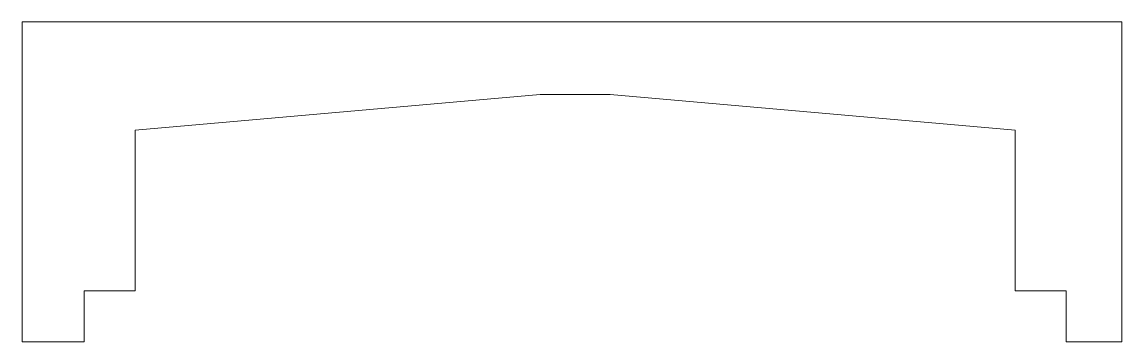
# Model space of a CAD drawing. Header units: millimetres. Extents: x -86 to 86, y -37 to 13.
import ezdxf

# ---------------------------------------------------------------- set-up
doc = ezdxf.new("R2010")
doc.units = ezdxf.units.MM

msp = doc.modelspace()

# ---------------------------------------------------------------- linework, layer by layer
at = {"color": 7, "linetype": 'Continuous', "lineweight": 15}
for p, q in [((-86.27, 12.98), (-86.27, -37.17)), ((86.27, 12.98), (-86.27, 12.98)), ((86.27, -37.17), (86.27, 12.98)), ((-68.5, -3.95), (-4.98, 1.61)), ((-4.98, 1.61), (5.98, 1.61)), ((5.98, 1.61), (69.5, -3.95)), ((-68.5, -29.17), (-68.5, -3.95)), ((69.5, -3.95), (69.5, -29.17)), ((-76.5, -29.17), (-68.5, -29.17)), ((-76.5, -37.17), (-76.5, -29.17)), ((69.5, -29.17), (77.5, -29.17)), ((77.5, -29.17), (77.5, -37.17)), ((-86.27, -37.17), (-76.5, -37.17)), ((77.5, -37.17), (86.27, -37.17))]:
    msp.add_line(p, q, dxfattribs=at)

doc.saveas('drawing.dxf')
